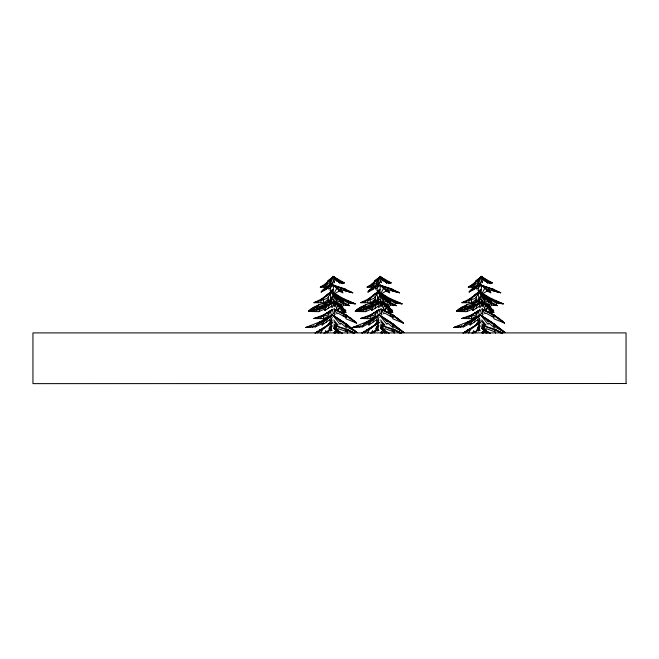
<?xml version="1.0" encoding="UTF-8"?>
<svg xmlns="http://www.w3.org/2000/svg" width="659" height="659" viewBox="0 0 659 659"><rect width="100%" height="100%" fill="white"/><g stroke="black" fill="none" stroke-linecap="round" stroke-linejoin="round"><path stroke-width="0.99" d="M330.67 297.893L330.661 299.647L331.823 298.395L332.078 296.616M377.467 297.893L377.459 299.647L378.62 298.395L378.876 296.616M331.823 298.395L336.024 303.156L336.057 299.326M378.62 298.395L382.821 303.156L382.854 299.326M480.049 296.616L479.785 298.395L483.994 303.156L484.019 299.326M333.924 300.776L334.088 296.962L337.334 300.866L349.567 305.636L341.082 304.878L336.807 301.797L336.024 303.156M380.721 300.776L380.886 296.962M481.894 300.776L482.059 296.962L485.296 300.866L497.537 305.636L489.044 304.878L484.777 301.797L483.994 303.156M334.904 278.724L334.961 277.447M381.701 278.724L381.759 277.447M482.866 278.724L482.932 277.447M333.833 327.358L335.695 328.717L335.925 323.956L333.891 321.831M380.63 327.358L382.492 328.717L382.722 323.956L380.688 321.831M481.795 327.358L483.665 328.717L483.887 323.956L481.185 321.114M319.549 306.278L319.261 308.601L308.47 311.262L314.088 307.119L319.368 304.59L331.568 300.784L328.569 305.043M366.346 306.278L366.058 308.601L355.267 311.262L360.885 307.119L366.165 304.59L378.365 300.784L375.366 305.043M467.519 306.278L467.231 308.601L456.44 311.262L462.058 307.119L467.338 304.59L479.538 300.784L476.531 305.043M325.134 333.083L325.587 330.81L326.048 332.844L330.002 329.788L330.381 330.991L331.79 326.749M371.931 333.083L372.384 330.81L372.846 332.844L376.8 329.788L377.179 330.991L378.587 326.749M473.096 333.083L473.557 330.81L474.019 332.844L477.973 329.788L478.352 330.991L480.04 325.9L478.212 326.362M331.279 306.394L324.887 310.521L324.541 309.137L318.701 311.641L309.096 311.493L322.144 307.407L333.215 302.151L334.039 302.67L332.078 307.712L331.279 306.394L332.037 302.951M378.077 306.394L371.684 310.521L371.338 309.137L365.498 311.641L355.893 311.493L368.941 307.407L380.012 302.151L380.836 302.67L378.876 307.712L378.077 306.394L378.834 302.951M479.25 306.394L472.857 310.521L472.503 309.137L466.671 311.641L457.058 311.493L470.114 307.407L481.185 302.151L482.001 302.67L480.049 307.712L479.25 306.394L479.999 302.951M324.903 287.11L325.381 285.083M371.701 287.11L372.178 285.083M472.865 287.11L473.351 285.083M341.024 289.82L352.796 292.785L343.792 288.51L346.543 289.771L333.223 285.199L343.792 288.51L345.893 291.064L352.796 292.785L340.036 287.851L341.024 289.82L340.464 291.888L338.866 290.734M387.822 289.82L399.601 292.785L390.589 288.51L393.341 289.771L380.029 285.199L390.589 288.51L392.69 291.064L399.601 292.785L386.833 287.851L387.822 289.82L387.261 291.888L385.663 290.734M481.194 285.199L494.514 289.771L481.194 285.199L488.006 287.851L488.994 289.82L488.434 291.888L486.828 290.734M320.62 302.728L321.32 300.331M367.417 302.728L368.117 300.331M468.59 302.728L469.29 300.331M328.083 308.453L329.319 304.796M374.88 308.453L376.116 304.796M476.053 308.453L477.281 304.796M324.887 310.521L326.279 306.847M371.684 310.521L373.076 306.847M472.857 310.521L474.249 306.847M323.083 287.135L323.594 285.825M369.888 287.135L370.391 285.825M471.053 287.135L471.564 285.825M330.769 323.94L331.757 321.444L328.882 323.602M377.566 323.94L378.563 321.444L375.679 323.602M478.739 323.94L480.09 320.529L477.882 322.325M311.608 325.711L305.751 327.523L315.752 325.843L320.01 321.79L317.424 324.508L326.798 318.223L323.511 321.304L332.556 314.911L320.01 321.79L305.751 327.523L315.521 326.872L322.07 323.536L322.103 325.068L329.582 319.87L331.156 315.916M358.405 325.711L352.549 327.523L362.549 325.843L366.808 321.79L364.221 324.508L373.595 318.223L370.309 321.304L379.353 314.911L366.808 321.79L352.549 327.523L362.318 326.872L368.867 323.536L368.9 325.068L376.38 319.87L377.953 315.916M473.681 319.804L476.655 317.028L467.981 321.79L453.713 327.523L463.491 326.872L470.032 323.536L470.073 325.068L477.553 319.87L479.126 315.916M481.556 302.209L482.248 300.57M318.701 311.641L319.755 309.178M365.498 311.641L366.552 309.178M466.671 311.641L467.725 309.178M320.562 318.61L321.427 316.674M367.36 318.61L368.224 316.674M468.533 318.61L469.389 316.674M317.992 302.72L318.725 301.171M320.76 333.157L322.473 329.566L332.408 322.317L327.589 332.861L326.04 331.139L323.956 333.33M364.789 302.72L365.523 301.171M367.557 333.157L369.271 329.566L379.205 322.317L374.386 332.861L372.837 331.139L370.753 333.33M465.954 302.72L466.696 301.171M468.73 333.157L470.435 329.566L480.378 322.317L475.551 332.861L474.002 331.139L471.926 333.33M328.141 299.779L327.128 301.822L328.602 300.405M374.938 299.779L373.925 301.822L375.399 300.405M476.111 299.779L475.098 301.822L476.572 300.405M325.843 322.465L327.951 318.231L330.488 316.04M372.64 322.465L374.749 318.231L377.286 316.04M473.813 322.465L475.922 318.231L480.518 314.911L471.482 321.304L474.76 318.223L465.394 324.508L467.981 321.79L463.722 325.843L453.713 327.523L459.578 325.711L457.741 327.251M336.65 288.568L333.413 294.672L331.551 292.159L333.199 289.474L333.726 285.092L342.392 291.517L339.904 290.133L342.96 292.893L336.65 288.568L333.726 285.092L328.577 288.988L330.497 288.172L330.101 290.883L333.199 289.474L333.413 294.672L339.574 290.743M383.447 288.568L380.21 294.672L378.348 292.159L379.996 289.474L380.523 285.092L389.189 291.517L386.709 290.133L389.757 292.893L383.447 288.568L380.523 285.092L375.375 288.988L377.294 288.172L376.899 290.883L379.996 289.474L380.21 294.672L386.372 290.743M484.62 288.568L481.383 294.672L479.521 292.159L481.161 289.474L481.696 285.092L490.362 291.517L487.874 290.133L490.93 292.893L484.62 288.568L481.696 285.092L476.539 288.988L478.467 288.172L478.072 290.883L481.161 289.474L481.383 294.672L487.536 290.743M322.103 325.068L324.376 320.809M368.9 325.068L371.174 320.809M470.073 325.068L472.346 320.809M332.367 317.094L330.093 321.287L329.582 319.87M379.164 317.094L376.899 321.287L376.38 319.87M479.876 317.935L478.063 321.287L477.553 319.87M333.528 304.194L334.55 302.399M380.325 304.194L381.347 302.399M481.498 304.194L482.52 302.399M382.821 303.156L383.604 301.797L387.879 304.878L396.364 305.636L386.289 300.282L380.811 295.883L385.276 299.326L382.549 297.184M315.521 326.872L317.177 323.997L322.053 322.49L332.556 314.911M362.318 326.872L363.974 323.997L368.851 322.49L379.353 314.911M463.491 326.872L465.147 323.997M333.454 281.409L334.591 282.736L333.742 277.53L332.952 277.027L327.589 282.686L320.323 287.176L327.037 287.085L329.986 284.375L330.826 285.775L333.454 281.409L332.482 277.876M380.259 281.409L381.388 282.736L380.54 277.53L379.749 277.027L374.394 282.686L367.121 287.176L373.834 287.085L376.783 284.375L377.623 285.775L380.259 281.409L379.279 277.876M481.424 281.409L482.553 282.736L481.713 277.53L480.922 277.027L475.559 282.686L468.294 287.176L475.007 287.085L477.956 284.375L478.796 285.775L481.424 281.409L480.452 277.876M336.485 307.934L337.803 305.809M383.283 307.934L384.601 305.809M484.456 307.934L485.774 305.809M332.054 292.159L331.774 292.604L336.312 297.884L336.082 296.632L333.94 293.79M378.851 292.159L378.571 292.604L383.11 297.884L382.879 296.632L380.737 293.79M480.016 292.159L479.744 292.604L484.283 297.884L484.052 296.632L481.91 293.79M328.495 325.447L331.065 322.49L327.853 324.887L331.979 319.755M375.292 325.447L377.862 322.49L374.65 324.887L378.777 319.755M476.457 325.447L479.035 322.49L475.823 324.887L479.941 319.755M317.918 318.569L318.767 317.325M364.715 318.569L365.564 317.325M465.888 318.569L466.729 317.325M332.301 290.932L324.525 297.522L320.941 299.557L332.301 290.932L327.169 298.436L313.981 302.712L323.717 302.736L328.001 299.581L329.22 301.262L333.034 296.138L331.617 291.929M379.098 290.932L371.322 297.522L367.738 299.557L379.098 290.932L373.966 298.436L360.778 302.712L370.515 302.736L374.798 299.581L376.017 301.262L379.831 296.138L378.423 291.929M480.271 290.932L472.495 297.522L468.911 299.557L480.271 290.932L475.139 298.436L461.951 302.712L471.687 302.736L475.963 299.581L477.19 301.262L481.004 296.138L479.587 291.929M333.808 305.471L335.423 303.313M380.605 305.471L382.22 303.313M481.778 305.471L483.393 303.313M326.815 303.058L328.989 300.347M373.612 303.058L375.795 300.347M474.785 303.058L476.959 300.347M326.724 302.852L328.742 300.537M373.529 302.852L375.539 300.537M474.694 302.852L476.712 300.537M478.632 299.647L479.785 298.395M324.047 288.963L321.172 292.011L326.79 289.144L326.675 287.415L327.251 288.156L330.958 285.602L331.403 286.006L332.754 283.271L326.551 286.929L322.235 290.858L326.221 288.123L325.447 289.268L332.754 283.271L328.19 286.377M370.852 288.963L367.969 292.011L373.587 289.144L373.472 287.415L374.048 288.156L377.755 285.602L378.2 286.006L379.559 283.271L373.348 286.929L369.032 290.858L373.019 288.123L372.244 289.268L379.559 283.271L374.987 286.377M474.637 287.415L475.221 288.156L478.928 285.602L479.373 286.006L480.724 283.271L474.521 286.929L469.142 292.011L474.76 289.144L474.637 287.415L469.142 292.011L473.846 287.563M472.017 288.963L470.196 290.858L474.192 288.123L473.417 289.268L480.724 283.271L476.927 285.858M315.645 311.592L317.556 309.656M362.442 311.592L364.353 309.656M463.606 311.592L465.526 309.656M329.294 317.531L333.47 313.412L332.334 309.969L327.424 315.208L313.898 318.511L323.668 318.659L328.182 316.147L329.294 317.531L328.684 313.865M376.091 317.531L380.268 313.412L379.131 309.969L374.221 315.208L360.695 318.511L370.465 318.659L374.979 316.147L376.091 317.531L375.482 313.865M477.264 317.531L481.441 313.412L480.304 309.969L475.394 315.208L461.868 318.511L471.638 318.659L476.144 316.147L477.264 317.531L476.646 313.865M312.407 327.078L313.61 325.9M359.204 327.078L360.415 325.9M460.377 327.078L461.58 325.9M325.875 287.563L321.172 292.011L325.884 288.074M372.673 287.563L367.969 292.011L372.681 288.074M325.711 319.804L328.684 317.028M372.508 319.804L375.482 317.028M320.744 322.424L323.767 319.722M367.541 322.424L370.564 319.722M468.714 322.424L471.737 319.722M313.041 311.559L314.565 310.307M359.847 311.559L361.363 310.307M461.012 311.559L462.527 310.307M329.912 322.325L332.12 320.529M376.717 322.325L378.925 320.529M315.603 333.059L318.033 331.18L315.051 333.1L332.408 322.317L322.259 328.709L323.915 327.638M362.401 333.059L364.831 331.18L361.849 333.1L379.205 322.317L369.056 328.709L370.712 327.638M463.574 333.059L480.378 322.317L463.022 333.1L465.995 331.18M328.825 328.355L332.07 325.9L330.241 326.362M375.63 328.355L378.867 325.9L377.039 326.362M477.61 327.737L480.04 325.9L478.36 326.609M476.852 323.602L479.727 321.444M332.218 299.697L329.352 301.789L330.521 303.717L328.989 304.096M379.016 299.697L376.149 301.789L377.319 303.717L375.787 304.096M481.021 299.087L478.525 300.908L480.535 302.497M480.518 314.911L470.015 322.49L466.119 323.693M324.319 284.919L327.589 282.686L325.126 283.955L330.332 279.63L327.581 281.22L332.952 277.027L329.418 283.419L320.323 287.176L323.52 285.372M371.116 284.919L374.394 282.686L371.923 283.955L377.129 279.63L374.378 281.22L379.749 277.027L376.215 283.419L367.121 287.176L370.317 285.372M469.332 299.688L472.495 297.522L461.951 302.712L464.85 301.74M319.796 309.005L322.144 307.407M366.593 309.005L368.941 307.407M467.758 309.005L470.114 307.407M333.215 302.151L324.302 308.19L309.096 311.493L311.872 311.205M380.012 302.151L371.108 308.19L355.893 311.493L358.677 311.205M481.185 302.151L472.272 308.19L457.058 311.493L459.842 311.205M323.239 315.488L331.732 310.027L328.833 311.806M370.045 315.488L378.53 310.027L375.63 311.806M470.419 316.023L472.009 314.953M317.498 332.877L322.473 329.566M364.295 332.877L369.271 329.566M465.468 332.877L470.435 329.566M325.785 306.147L328.034 304.689L325.917 305.933M372.582 306.147L374.831 304.689L372.714 305.933M473.005 306.633L475.996 304.689L473.887 305.933M327.268 305.405L329.805 303.766M374.065 305.405L376.602 303.766M475.238 305.405L477.767 303.766M469.966 316.139L479.703 310.027L476.803 311.806M325.464 305.825L322.111 307.951L325.208 306.344M372.261 305.825L368.908 307.951L372.005 306.344M470.913 307.415L473.426 305.825M331.395 303.016L328.561 304.787L332.836 302.465M322.144 316.032L329.08 311.707M378.192 303.016L375.358 304.787L379.633 302.465M368.941 316.032L379.362 309.475M479.365 303.016L476.531 304.787L480.798 302.465M470.114 316.032L471.819 314.961M472.668 314.425L477.042 311.707M314.088 307.119L309.985 309.681L318.075 306.559L316.106 308.247L331.568 300.784L324.228 303.684M332.564 309.475L325.101 314.129L330.546 310.784M360.885 307.119L356.783 309.681L364.872 306.559L362.903 308.247L378.365 300.784L371.025 303.684M462.058 307.119L457.947 309.681L466.045 306.559L464.076 308.247L479.538 300.784L472.198 303.684M479.785 309.944L473.071 314.129L478.508 310.784M328.133 293.807L331.024 292.011M374.93 293.807L377.821 292.011M476.103 293.807L478.994 292.011M330.085 279.185L332.07 277.958M376.882 279.185L378.867 277.958M478.047 279.185L480.04 277.958M323.404 297.679L326.856 295.545M370.201 297.679L373.653 295.545M471.366 297.679L474.826 295.545M323.849 314.961L327.309 312.844M370.646 314.961L374.106 312.844M472.684 314.434L475.271 312.844M319.368 304.59L308.47 311.262L317.07 306.83M366.165 304.59L355.267 311.262L363.867 306.83M373.768 312.967L377.343 310.784M463.145 307.16L456.44 311.262L465.897 306.386M464.826 306.13L467.338 304.59M326.815 282.431L329.195 280.989M373.62 282.431L376.001 280.989M321.996 316.139L324.829 314.417L313.898 318.511L317.424 318.009M368.793 316.139L371.627 314.417L360.695 318.511L364.221 318.009M474.785 282.431L477.165 280.989M326.32 295.117L329.904 292.967M373.118 295.117L376.701 292.967M474.291 295.117L477.874 292.967M328.833 280.199L331.304 278.765M375.63 280.199L378.101 278.765M476.803 280.199L479.266 278.765M474.389 305.949L475.814 305.175M470.856 307.547L473.178 306.344M324.525 297.522L313.981 302.712L316.88 301.74M371.322 297.522L360.778 302.712L363.677 301.74M332.976 301.624L334.681 301.797L342.902 307.086L334.607 302.275M379.773 301.624L381.479 301.797L389.7 307.086L381.404 302.275M329.549 326.971L332.07 325.9M376.347 326.971L378.867 325.9M320.554 307.061L327.828 304.137M367.36 307.061L374.625 304.137M468.524 307.061L475.798 304.137M472.8 314.417L461.868 318.511L465.394 318.009M324.261 328.289L319.664 329.895L322.226 329.558M371.058 328.289L366.462 329.895L369.024 329.558M471.309 328.61L467.626 329.895L469.34 329.665M333.94 276.879L336.057 279.877L339.937 283.09L339.253 281.838L342.095 283.667L344.385 282.868L332.993 276.401L335.538 279.498L335.629 278.082L338.479 281.352L338.907 280.149L339.088 282.11L344.385 282.868L342.367 282.192L343.446 283.197M381.264 277.628L382.854 279.877L386.734 283.09L386.05 281.838L388.892 283.667L391.182 282.868L379.79 276.401L382.335 279.498L382.426 278.082L385.276 281.352L385.704 280.149L385.894 282.11L391.182 282.868L389.164 282.192L390.243 283.197M481.91 276.879L484.027 279.877L487.907 283.09L487.223 281.838L490.065 283.667L492.355 282.868L480.963 276.401L483.508 279.498L483.591 278.082L486.441 281.352L486.877 280.149L487.059 282.11L492.355 282.868L490.337 282.192L491.408 283.197M340.382 305.825L345.744 310.595L343.24 309.228L345.942 312.308L342.968 313.066L338.026 310.916L339.624 307.712L333.553 301.361L341.527 308.297L342.968 313.066L339.624 307.712L337.392 309.763L335.588 306.097L335.917 304.359L334.08 306.756L333.166 302.481M387.179 305.825L392.542 310.595L390.037 309.228L392.748 312.308L389.766 313.066L384.823 310.916L386.421 307.712L380.35 301.361L388.324 308.297L389.766 313.066L386.421 307.712L384.189 309.763L382.385 306.097L382.714 304.359L380.877 306.756L379.963 302.481M488.352 305.825L493.706 310.595L491.202 309.228L493.912 312.308L490.939 313.066L485.996 310.916L487.586 307.712L481.515 301.361L480.946 301.624L482.05 306.756L483.887 304.359L483.558 306.097L485.362 309.763L487.586 307.712L490.939 313.066L489.497 308.297L481.515 301.361L490.873 307.086L482.577 302.275M324.714 305.175L328.223 304.293M371.511 305.175L375.02 304.293M472.684 305.175L476.193 304.293M334.335 331.815L335.933 332.424M381.133 331.815L382.731 332.424M482.297 331.815L483.895 332.424M327.671 330.884L332.177 330.439M374.477 330.884L378.974 330.439M476.333 330.818L480.139 330.439L478.632 328.503M626.05 383.522L32.95 383.637L32.95 332.902L626.05 332.902L626.05 383.637M484.052 296.632L491.235 301.394L490.634 300.034L496.425 303.115L503.311 303.873L491.334 298.519L483.508 294.12M382.879 296.632L390.07 301.394L389.469 300.034L395.26 303.115L402.147 303.873L390.169 298.519L382.335 294.12L383.637 295.562M336.082 296.632L343.265 301.394L342.672 300.034L348.463 303.115L355.349 303.873L343.372 298.519L335.538 294.12L336.84 295.562M499.316 302.918L503.311 303.873L490.222 299.104L482.149 293.609M398.143 302.918L402.147 303.873L389.049 299.104L380.984 293.609M351.346 302.918L355.349 303.873L342.252 299.104L334.187 293.609M488.994 289.82L500.766 292.785L491.754 288.51L493.863 291.064L500.766 292.785L488.006 287.851M502.553 333.24L494.777 329.162L482.149 325.348L485.897 329.607L486.474 328.709L494.234 331.634L494.868 330.077L482.149 325.348L484.884 326.666M401.389 333.24L393.612 329.162L380.984 325.348L384.732 329.607L385.301 328.709L393.069 331.634L393.695 330.077L380.984 325.348L383.711 326.666M354.591 333.24L346.815 329.162L334.187 325.348L337.935 329.607L338.504 328.709L346.272 331.634L346.898 330.077L334.187 325.348L336.914 326.666M489.233 281.821L488.426 281.55L490.065 283.667M388.06 281.821L387.253 281.55L388.892 283.667M341.263 281.821L340.456 281.55L342.095 283.667M494.86 304.713L497.537 305.636L487.462 300.282L481.976 295.883L484.81 298.041M392.797 304.409L396.364 305.636L384.131 300.866L379.716 295.553M346 304.409L349.567 305.636L339.492 300.282L334.014 295.883L336.84 298.041M493.879 314.714L504.629 323.149L493.822 315.62L493.921 318.775L504.629 323.149L493.879 314.714L481.984 308.989L485.032 313.783L485.741 312.976L492.957 317.061L493.822 315.62L481.984 308.989L484.48 310.719M392.706 314.714L403.456 323.149L392.649 315.62L392.748 318.775L403.456 323.149L392.706 314.714L380.82 308.989L383.859 313.783L384.568 312.976L391.784 317.061L392.649 315.62L380.82 308.989L383.307 310.719M345.909 314.714L356.659 323.149L345.851 315.62L345.95 318.775L356.659 323.149L345.909 314.714L334.022 308.989L337.062 313.783L337.77 312.976L344.986 317.061L345.851 315.62L334.022 308.989L336.51 310.719M391.899 330.62L394.626 331.938M345.102 330.62L347.828 331.938M501.244 333.174L494.868 330.077L495.453 333.174M400.071 333.174L393.695 330.077L394.28 333.174M353.273 333.174L346.898 330.077L347.482 333.174M494.777 329.162L501.598 332.976M393.612 329.162L400.425 332.976M346.815 329.162L353.628 332.976M500.543 320.208L502.249 321.172L498.706 318.025M399.37 320.208L401.076 321.172L397.534 318.025M352.573 320.208L354.278 321.172L350.736 318.025M483.887 323.956L486.037 325.216L481.737 319.928M382.722 323.956L384.864 325.216L380.572 319.928M335.925 323.956L338.067 325.216L333.775 319.928M490.42 333.339L481.795 328.256L486.243 333.339M389.247 333.339L380.622 328.256L385.07 333.339M342.449 333.339L333.825 328.256L338.273 333.339M489.505 332.877L481.795 328.256L488.006 333.092M388.34 332.877L380.622 328.256L386.833 333.092M341.543 332.877L333.825 328.256L340.036 333.092M485.016 304.392L491.029 308.206M383.843 304.392L389.864 308.206M337.046 304.392L343.067 308.206M487.726 306.756L493.706 310.595M386.561 306.756L392.542 310.595M339.764 306.756L345.744 310.595M500.066 331.691L502.463 333.223M398.893 331.691L401.29 333.223M352.095 331.691L354.493 333.223M489.925 309.722L493.912 312.308M388.761 309.722L392.748 312.308M341.963 309.722L345.942 312.308M481.342 315.603L488.047 321.337L487.256 320.241L495.379 325.562L493.813 323.602L495.033 326.905L505.132 332.606L493.813 323.602L481.424 315.513L490.963 321.839L495.222 326.123M497.693 327.745L505.132 332.606L490.963 321.839M380.169 315.603L386.874 321.337L386.092 320.241L394.206 325.562L392.649 323.602L393.86 326.905L403.959 332.606L392.649 323.602L380.251 315.513L389.798 321.839L394.049 326.123M396.529 327.745L403.959 332.606L389.798 321.839M333.372 315.603L340.077 321.337L339.286 320.241L347.408 325.562L345.851 323.602L347.062 326.905L357.162 332.606L345.851 323.602L333.454 315.513L342.993 321.839L347.252 326.123M349.731 327.745L357.162 332.606L342.993 321.839M491.96 315.883L493.616 317.037M389.955 315.315L393.275 317.613M343.158 315.315L346.477 317.613M481.828 296.352L484.678 298.403L484.513 296.855M498.608 302.16L500.478 303.56M397.435 302.16L399.313 303.56M350.637 302.16L352.516 303.56M490.139 310.414L492.965 312.555M388.967 310.414L391.8 312.555M342.169 310.414L344.995 312.555M482.998 293.823L485.428 295.669M381.833 293.823L385.07 296.286M335.036 293.823L338.273 296.286M336.123 297.53L338.479 299.326L335.752 297.184M485.082 298.37L487.866 300.496M380.449 295.562L382.006 296.756L380.696 295.734M383.917 298.37L386.693 300.496M333.652 295.562L335.209 296.756L333.899 295.734M337.12 298.37L339.896 300.496M382.879 297.506L389.008 302.333L386.289 300.282L387.822 301.558M336.082 297.506L342.21 302.333L339.492 300.282L341.024 301.558M481.869 295.734L490.181 302.333L487.462 300.282L489.761 302.201M377.36 300.908L379.37 302.497M330.563 300.908L332.564 302.497M490.42 311.353L492.166 312.753M389.247 311.353L390.993 312.753M342.449 311.353L344.196 312.753M496.029 301.221L498.616 303.354M394.865 301.221L397.451 303.354M348.059 301.221L350.654 303.354M485.115 295.166L487.182 296.904M385.326 296.328L383.942 295.166L385.013 296.369M338.528 296.328L337.144 295.166L338.215 296.369M483.047 277.843L481.169 276.245L484.563 281.105L484.027 279.877M486.746 280.989L483.607 278.32L485.963 281.484M380.737 276.879L379.996 276.245L383.39 281.105L382.854 279.877M381.306 277.357L384.337 279.935L386.734 283.09M481.441 313.412L482.973 314.73L482.166 309.681M380.268 313.412L381.808 314.73L381.001 309.681M333.47 313.412L335.003 314.73L334.204 309.681M481.861 332.762L482.446 333.297M380.696 332.762L381.281 333.297M333.899 332.762L334.484 333.297M481.004 296.138L482.643 297.728L481.77 293.313M379.831 296.138L381.47 297.728L380.597 293.313M333.034 296.138L334.673 297.728L333.8 293.313M489.752 282.349L490.79 283.411M388.588 282.349L389.626 283.411M341.782 282.349L342.828 283.411M491.334 298.519L492.528 299.796M390.169 298.519L391.355 299.796M343.372 298.519L344.558 299.796M494.135 300.529L496.425 303.115M392.962 300.529L395.26 303.115M346.164 300.529L348.463 303.115M487.957 297.563L491.235 301.394M481.82 324.055L483.78 326.337M386.792 297.563L390.07 301.394M380.647 324.055L382.607 326.337M339.995 297.563L343.265 301.394M333.849 324.055L335.81 326.337M484.489 295.199L487.644 299.013M383.316 295.199L386.471 299.013M336.518 295.199L339.673 299.013M481.778 326.419L483.665 328.717M380.614 326.419L382.492 328.717M333.816 326.419L335.695 328.717M481.218 315.752L488.088 324.368L488.706 322.976L494.316 327.696L493.566 325.044M380.671 316.534L386.915 324.368L387.533 322.976L393.151 327.696L392.402 325.044M333.874 316.534L340.118 324.368L340.736 322.976L346.346 327.696L345.596 325.044M377.459 328.503L378.472 329.797M330.661 328.503L331.675 329.797M485.51 279.935L487.907 283.09M339.937 283.09L337.54 279.935L333.199 276.245L336.592 281.105L336.057 279.877M382.442 278.32L384.798 281.484M335.645 278.32L338.001 281.484M483.706 332.869L482.923 331.708L483.615 332.976M382.533 332.869L381.75 331.708L382.442 332.976M335.736 332.869L334.953 331.708L335.645 332.976M493.138 303.923L494.044 305.323M391.965 303.923L392.871 305.323M345.168 303.923L346.074 305.323M490.724 302.983L491.746 305.117M389.56 302.983L390.581 305.117M342.762 302.983L343.784 305.117M478.022 294.219L479.093 298.7M376.849 294.219L377.928 298.7M330.052 294.219L331.131 298.7M478.574 311.806L479.348 315.472M377.409 311.806L378.184 315.472M330.612 311.806L331.378 315.472M476.276 296.772L477.19 301.262M375.103 296.772L376.017 301.262M328.306 296.772L329.22 301.262M479.373 279.82L480.114 283.592M378.2 279.82L378.941 283.592M331.403 279.82L332.144 283.592M478.17 281.994L478.796 285.775M376.997 281.994L377.623 285.775M330.2 281.994L330.826 285.775M471.193 299.713L471.687 302.736M370.029 299.713L370.515 302.736M323.223 299.713L323.717 302.736M474.669 284.54L475.007 287.085M373.496 284.54L373.834 287.085M326.699 284.54L327.037 287.085M482.108 276.887L482.231 277.95M380.935 276.887L381.067 277.95M334.138 276.887L334.261 277.95M471.35 316.196L471.638 318.659M370.177 316.196L370.465 318.659M323.38 316.196L323.668 318.659M383.266 296.08L383.505 298.403M336.469 296.08L336.708 298.403M485.164 278.979L485.255 280.232M383.991 278.979L384.09 280.232M337.194 278.979L337.293 280.232M488.962 302.292L489.044 304.878M387.789 302.292L387.879 304.878M340.991 302.292L341.082 304.878M480.922 277.027L477.38 283.419L468.294 287.176L475.559 282.686L473.088 283.955L478.294 279.63L475.551 281.22L480.922 277.027"/></g></svg>
